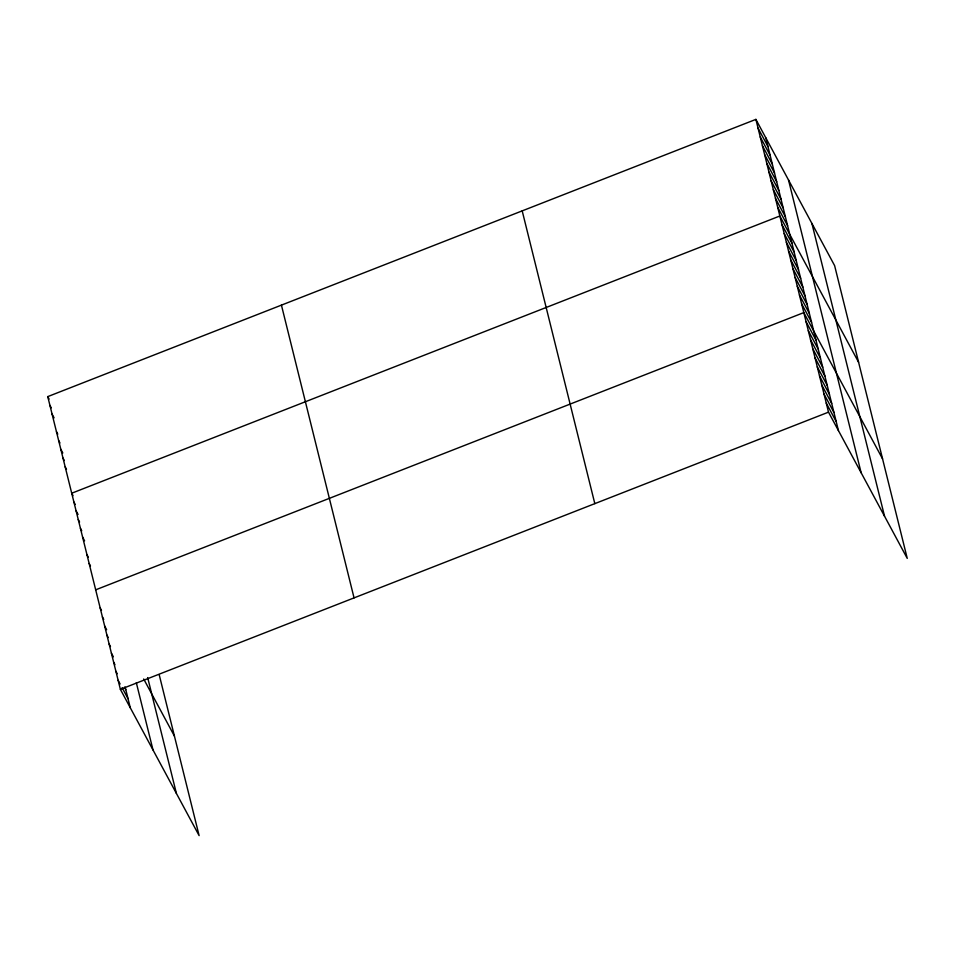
<?xml version="1.0" encoding="UTF-8"?>
<svg xmlns="http://www.w3.org/2000/svg" width="955" height="955" viewBox="0 0 955 955"><rect width="100%" height="100%" fill="white"/><g stroke="black" fill="none" stroke-linecap="round" stroke-linejoin="round"><path stroke-width="1.43" d="M159.175 674.6L199.118 835.613L120.378 689.367L47.75 396.612L755.883 119.387L834.622 265.633L907.25 558.389L828.51 412.154L755.883 119.387M95.679 589.832L803.812 312.607L882.551 458.854M120.378 689.367L828.51 412.154M758.055 128.173L767.963 146.581M760.24 136.947L770.148 155.355M762.412 145.733L772.332 164.141M764.597 154.519L774.505 172.927M766.77 163.305L776.69 181.713M768.954 172.079L778.862 190.487M771.127 180.865L781.047 199.273M773.311 189.651L783.219 208.059M775.484 198.437L785.404 216.833M777.668 207.211L787.577 225.619M858.593 362.243L779.841 215.997L71.721 493.222L73.034 495.669M782.026 224.783L791.934 243.191M784.198 233.557L794.118 251.965M786.383 242.343L796.291 260.751M788.555 251.129L798.476 269.537M790.74 259.915L800.648 278.323M792.913 268.689L802.833 287.097M795.097 277.475L805.005 295.883M797.282 286.261L807.19 304.669M799.454 295.047L809.363 313.455M801.639 303.821L811.547 322.229M806.056 321.656L815.964 340.064M808.3 330.705L818.208 349.112M810.544 339.753L820.452 358.161M812.789 348.802L822.709 367.209M815.033 357.85L824.953 376.258M817.277 366.899L827.197 385.307M819.521 375.948L829.441 394.355M821.766 384.996L831.686 403.404M824.01 394.045L833.93 412.453M826.266 403.106L836.174 421.501M47.75 396.612L49.075 399.059M49.935 405.386L51.248 407.845M52.107 414.172L54.089 417.848M56.464 431.744L57.789 434.191M58.649 440.518L59.962 442.977M60.822 449.304L62.803 452.98M63.006 458.09L64.319 460.537M65.179 466.864L66.504 469.323M73.893 501.996L75.218 504.455M76.078 510.782L78.059 514.47M78.25 519.568L79.575 522.027M80.435 528.354L81.748 530.801M82.608 537.128L84.589 540.817M86.965 554.7L88.29 557.147M89.149 563.486L90.474 565.933M143.692 678.981L174.431 736.078M100.168 607.929L101.493 610.388M102.424 616.978L103.737 619.437M104.668 626.026L106.65 629.703M106.912 635.075L108.225 637.534M109.157 644.124L110.47 646.583M111.401 653.172L113.382 656.849M113.645 662.221L114.958 664.68M115.889 671.27L117.202 673.729M124.472 687.23L125.797 689.677M118.133 680.318L120.115 684.007M122.097 687.684L128.042 698.726M811.905 223.446L884.533 516.201M788.508 179.982L861.135 472.737M765.791 137.795L838.418 430.562M522.194 210.864L594.822 503.631M281.427 305.123L354.054 597.89M147.667 677.573L176.4 793.426M136.326 682.741L153.003 749.962M125.153 687.099L130.286 707.774"/></g></svg>
